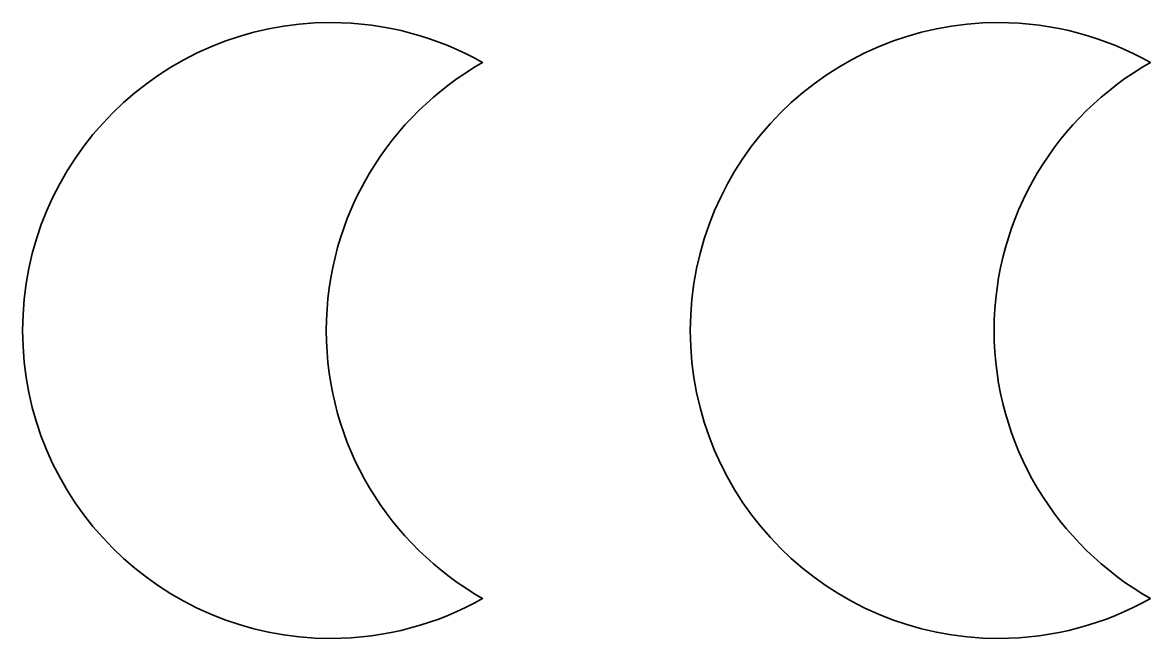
# Model space of a CAD drawing. Header units: inches. Extents: x 0.31 to 1.33, y -2.08 to -1.53.
import ezdxf

# ---------------------------------------------------------------- set-up
doc = ezdxf.new("R2010")
doc.units = ezdxf.units.IN
doc.header["$MEASUREMENT"] = 0
doc.layers.add('Layer 1', color=7, linetype='Continuous', lineweight=0)

msp = doc.modelspace()

# ---------------------------------------------------------------- linework, layer by layer
at = {"layer": 'Layer 1', "color": 73, "lineweight": 35, "true_color": 0x8dc63f}
for points in [[(0.5833, -1.8057), (0.5833, -1.7019), (0.6401, -1.6115), (0.7243, -1.5637), (0.6839, -1.5408), (0.6372, -1.5276), (0.5873, -1.5276), (0.4338, -1.5276), (0.3093, -1.6521), (0.3093, -1.8057), (0.3093, -1.9592), (0.4338, -2.0837), (0.5873, -2.0837), (0.6372, -2.0837), (0.6839, -2.0706), (0.7243, -2.0476), (0.6401, -1.9998), (0.5833, -1.9094), (0.5833, -1.8057)], [(1.1858, -1.8057), (1.1858, -1.7019), (1.2426, -1.6115), (1.3268, -1.5637), (1.2864, -1.5408), (1.2396, -1.5276), (1.1898, -1.5276), (1.0362, -1.5276), (0.9117, -1.6521), (0.9117, -1.8057), (0.9117, -1.9592), (1.0362, -2.0837), (1.1898, -2.0837), (1.2396, -2.0837), (1.2864, -2.0706), (1.3268, -2.0476), (1.2426, -1.9998), (1.1858, -1.9094), (1.1858, -1.8057)]]:
    msp.add_open_spline(points, degree=3, knots=[0, 0, 0, 0, 1, 1, 1, 2, 2, 2, 3, 3, 3, 4, 4, 4, 5, 5, 5, 6, 6, 6, 6], dxfattribs=at)

doc.saveas('drawing.dxf')
